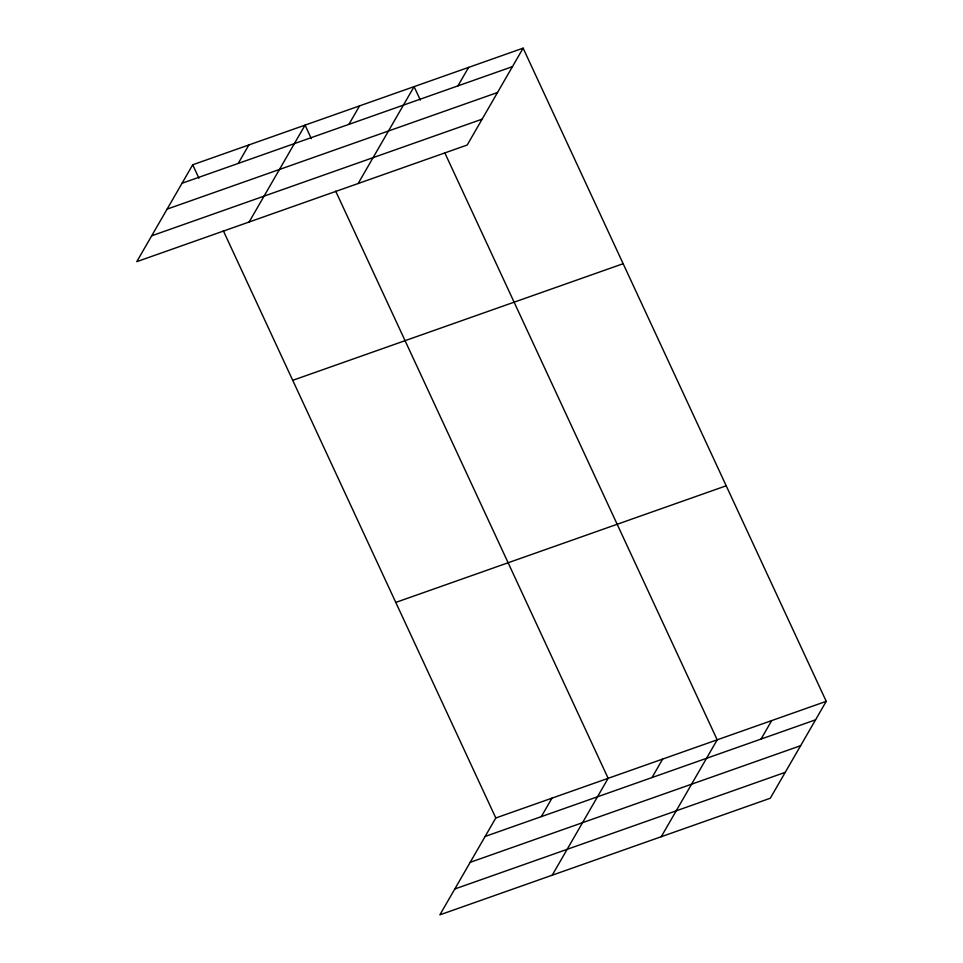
<?xml version="1.0" encoding="UTF-8"?>
<svg xmlns="http://www.w3.org/2000/svg" width="963" height="963" viewBox="0 0 963 963"><rect width="100%" height="100%" fill="white"/><g stroke="black" fill="none" stroke-linecap="round" stroke-linejoin="round"><path stroke-width="1.44" d="M523.126 48.15L192.708 164.769L136.77 261.659L467.199 145.028L523.126 48.15L826.23 701.341L770.292 798.231L439.874 914.85L495.801 817.972L826.23 701.341M238.21 163.433L248.875 144.944M249.116 222.008L305.054 125.118L311.302 138.6M348.895 124.359L359.572 105.882M358.152 183.512L414.09 86.634L420.337 100.104M457.931 85.876L468.608 67.398M541.302 816.636L551.98 798.146M552.22 875.198L608.147 778.321L335.678 191.131M651.999 777.562L662.664 759.073M661.256 836.715L717.194 739.837L444.725 152.648M761.035 739.078L771.712 720.589M182.031 183.259L512.448 66.64M167.093 209.127L497.522 92.508M151.709 235.791L482.126 119.159M292.728 380.325L623.145 263.706M395.781 602.417L726.21 485.785M485.135 836.462L815.553 719.83M470.197 862.33L800.614 745.699M454.813 888.981L785.23 772.35M192.708 164.769L198.956 178.251M223.332 230.783L495.801 817.972"/></g></svg>
